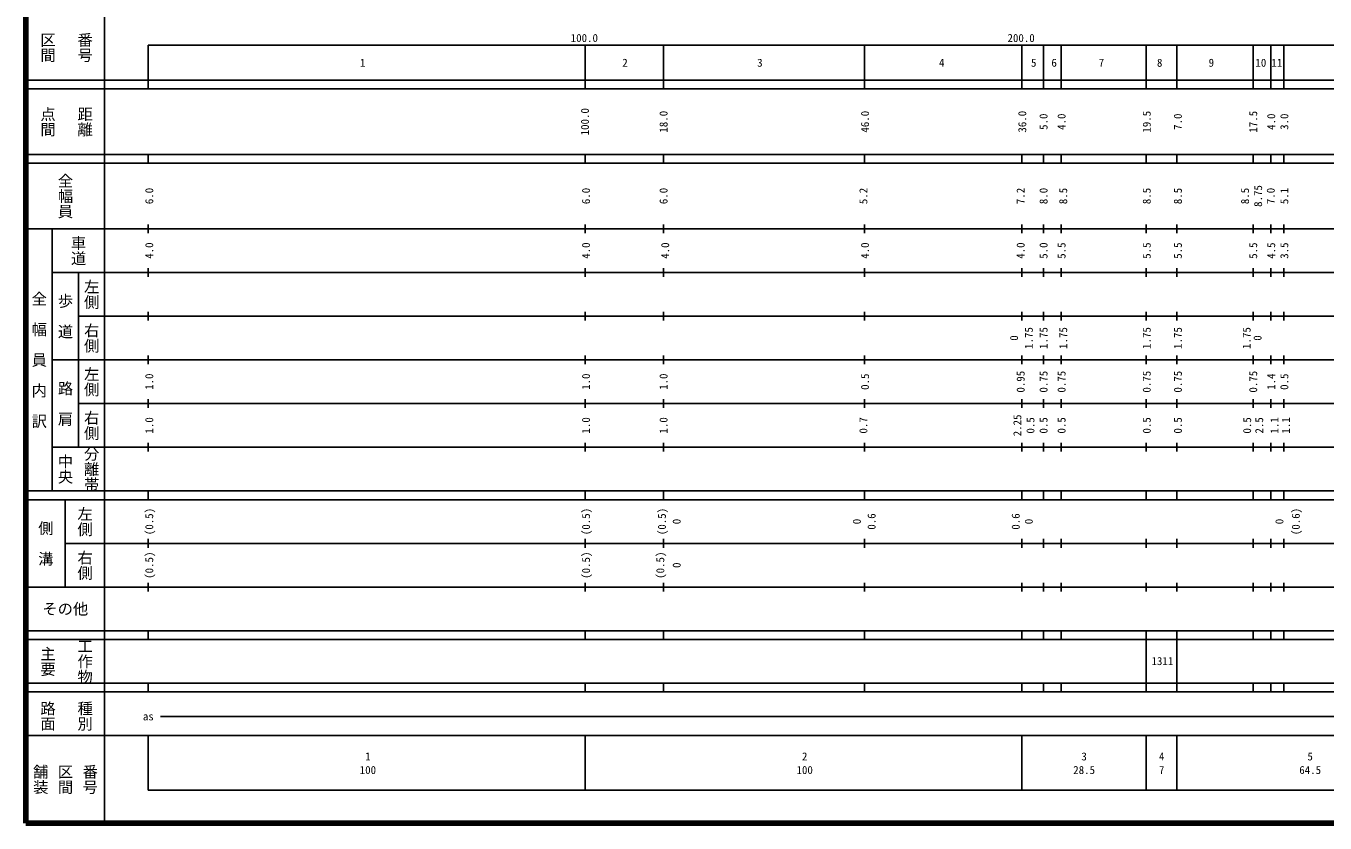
# Model space of a CAD drawing. Units: millimetres on the paper. Extents: x 40 to 680, y 20 to 380.
# Drawn here: x 40 to 337.4, y 20 to 202.4 of the extents above; entities that cross this region are included whole.
import ezdxf
from ezdxf.enums import TextEntityAlignment as Align

# ---------------------------------------------------------------- set-up
doc = ezdxf.new("R2010")
doc.units = ezdxf.units.MM
doc.layers.add('M-TTL', color=2, linetype='Continuous', lineweight=140)
doc.layers.add('M-TTL-BAND', color=7, linetype='Continuous', lineweight=25)
doc.styles.add('@ＭＳ ゴシック', font='')
doc.styles.add('ＭＳ ゴシック', font='')
doc.styles.get('@ＭＳ ゴシック').set_extended_font_data('@MS Gothic')
doc.styles.get('ＭＳ ゴシック').set_extended_font_data('MS Gothic')

msp = doc.modelspace()

# ---------------------------------------------------------------- linework, layer by layer
at = {"layer": 'M-TTL'}
for p, q in [((40, 380), (40, 20)), ((40, 20), (680, 20))]:
    msp.add_line(p, q, dxfattribs=at)
at = {"layer": 'M-TTL-BAND'}
for p, q in [((58, 370), (58, 20)), ((68, 198), (579, 198)), ((68, 198), (68, 188)), ((168, 198), (168, 188)), ((186, 198), (186, 188)), ((232, 198), (232, 188)), ((268, 198), (268, 188)), ((273, 198), (273, 188)), ((277, 198), (277, 188)), ((296.5, 198), (296.5, 188)), ((303.5, 198), (303.5, 188)), ((321, 198), (321, 188)), ((325, 198), (325, 188)), ((328, 198), (328, 188)), ((40, 190), (579, 190)), ((40, 188), (579, 188)), ((40, 173), (579, 173)), ((68, 171), (68, 173)), ((168, 171), (168, 173)), ((186, 173), (186, 171)), ((232, 173), (232, 171)), ((268, 173), (268, 171)), ((273, 173), (273, 171)), ((277, 173), (277, 171)), ((296.5, 173), (296.5, 171)), ((303.5, 173), (303.5, 171)), ((321, 173), (321, 171)), ((325, 173), (325, 171)), ((328, 173), (328, 171)), ((40, 171), (579, 171)), ((40, 156), (579, 156)), ((46, 96), (46, 156)), ((68, 155), (68, 157)), ((168, 155), (168, 157)), ((186, 157), (186, 155)), ((232, 157), (232, 155)), ((268, 157), (268, 155)), ((273, 157), (273, 155)), ((277, 157), (277, 155)), ((296.5, 157), (296.5, 155)), ((303.5, 157), (303.5, 155)), ((321, 157), (321, 155)), ((325, 157), (325, 155)), ((328, 157), (328, 155)), ((46, 146), (579, 146)), ((52, 146), (52, 106)), ((68, 145), (68, 147)), ((168, 145), (168, 147)), ((186, 147), (186, 145)), ((232, 147), (232, 145)), ((268, 147), (268, 145)), ((273, 147), (273, 145)), ((277, 147), (277, 145)), ((296.5, 147), (296.5, 145)), ((303.5, 147), (303.5, 145)), ((321, 147), (321, 145)), ((325, 147), (325, 145)), ((328, 147), (328, 145)), ((68, 135), (68, 137)), ((168, 135), (168, 137)), ((186, 137), (186, 135)), ((232, 137), (232, 135)), ((268, 137), (268, 135)), ((273, 137), (273, 135)), ((277, 137), (277, 135)), ((296.5, 137), (296.5, 135)), ((303.5, 137), (303.5, 135)), ((321, 137), (321, 135)), ((325, 137), (325, 135)), ((328, 137), (328, 135)), ((52, 136), (579, 136)), ((46, 126), (579, 126)), ((68, 125), (68, 127)), ((168, 125), (168, 127)), ((186, 127), (186, 125)), ((232, 127), (232, 125)), ((268, 127), (268, 125)), ((273, 127), (273, 125)), ((277, 127), (277, 125)), ((296.5, 127), (296.5, 125)), ((303.5, 127), (303.5, 125)), ((321, 127), (321, 125)), ((325, 127), (325, 125)), ((328, 127), (328, 125)), ((52, 116), (579, 116)), ((68, 115), (68, 117)), ((168, 115), (168, 117)), ((186, 117), (186, 115)), ((232, 117), (232, 115)), ((268, 117), (268, 115)), ((273, 117), (273, 115)), ((277, 117), (277, 115)), ((296.5, 117), (296.5, 115)), ((303.5, 117), (303.5, 115)), ((321, 117), (321, 115)), ((325, 117), (325, 115)), ((328, 117), (328, 115)), ((46, 106), (579, 106)), ((68, 105), (68, 107)), ((168, 105), (168, 107)), ((186, 107), (186, 105)), ((232, 107), (232, 105)), ((268, 107), (268, 105)), ((273, 107), (273, 105)), ((277, 107), (277, 105)), ((296.5, 107), (296.5, 105)), ((303.5, 107), (303.5, 105)), ((321, 107), (321, 105)), ((325, 107), (325, 105)), ((328, 107), (328, 105)), ((40, 96), (579, 96)), ((68, 94), (68, 96)), ((168, 94), (168, 96)), ((186, 96), (186, 94)), ((232, 96), (232, 94)), ((268, 96), (268, 94)), ((273, 96), (273, 94)), ((277, 96), (277, 94)), ((296.5, 96), (296.5, 94)), ((303.5, 96), (303.5, 94)), ((321, 96), (321, 94)), ((325, 96), (325, 94)), ((328, 96), (328, 94)), ((40, 94), (579, 94)), ((49, 94), (49, 74)), ((49, 84), (579, 84)), ((68, 83), (68, 85)), ((168, 83), (168, 85)), ((186, 85), (186, 83)), ((232, 85), (232, 83)), ((268, 85), (268, 83)), ((273, 85), (273, 83)), ((277, 85), (277, 83)), ((296.5, 85), (296.5, 83)), ((303.5, 85), (303.5, 83)), ((321, 85), (321, 83)), ((325, 85), (325, 83)), ((328, 85), (328, 83)), ((68, 73), (68, 75)), ((168, 73), (168, 75)), ((186, 75), (186, 73)), ((232, 75), (232, 73)), ((268, 75), (268, 73)), ((273, 75), (273, 73)), ((277, 75), (277, 73)), ((296.5, 75), (296.5, 73)), ((303.5, 75), (303.5, 73)), ((321, 75), (321, 73)), ((325, 75), (325, 73)), ((328, 75), (328, 73)), ((40, 74), (579, 74)), ((40, 64), (579, 64)), ((68, 62), (68, 64)), ((168, 62), (168, 64)), ((186, 64), (186, 62)), ((232, 64), (232, 62)), ((268, 64), (268, 62)), ((273, 64), (273, 62)), ((277, 64), (277, 62)), ((296.5, 64), (296.5, 52)), ((303.5, 64), (303.5, 52)), ((321, 64), (321, 62)), ((325, 64), (325, 62)), ((328, 64), (328, 62)), ((40, 62), (579, 62)), ((40, 52), (579, 52)), ((68, 50), (68, 52)), ((168, 50), (168, 52)), ((186, 52), (186, 50)), ((232, 52), (232, 50)), ((268, 52), (268, 50)), ((273, 52), (273, 50)), ((277, 52), (277, 50)), ((296.5, 52), (296.5, 50)), ((303.5, 52), (303.5, 50)), ((321, 52), (321, 50)), ((325, 52), (325, 50)), ((328, 52), (328, 50)), ((40, 50), (579, 50)), ((70.805, 44.406), (565.903, 44.406)), ((40, 40), (579, 40)), ((68, 40), (68, 27.5)), ((168, 40), (168, 27.5)), ((268, 40), (268, 27.5)), ((296.5, 40), (296.5, 27.5)), ((303.5, 40), (303.5, 27.5)), ((68, 27.5), (579, 27.5))]:
    msp.add_line(p, q, dxfattribs=at)

# ---------------------------------------------------------------- texts
for s, height, rotation, style, p in [('区間', 2.566, 270, '@ＭＳ ゴシック', (45, 197.5)), ('番号', 2.566, 270, '@ＭＳ ゴシック', (53.5, 197.5)), ('点間', 2.566, 270, '@ＭＳ ゴシック', (45, 180.5)), ('距離', 2.566, 270, '@ＭＳ ゴシック', (53.5, 180.5)), ('100.0', 1.833, 90, 'ＭＳ ゴシック', (167.971, 180.5)), ('18.0', 1.833, 90, 'ＭＳ ゴシック', (185.971, 180.5)), ('46.0', 1.833, 90, 'ＭＳ ゴシック', (232.097, 180.5)), ('36.0', 1.833, 90, 'ＭＳ ゴシック', (268.099, 180.5)), ('5.0', 1.833, 90, 'ＭＳ ゴシック', (272.974, 180.5)), ('4.0', 1.833, 90, 'ＭＳ ゴシック', (277.099, 180.5)), ('19.5', 1.833, 90, 'ＭＳ ゴシック', (296.6, 180.5)), ('7.0', 1.833, 90, 'ＭＳ ゴシック', (303.725, 180.5)), ('17.5', 1.833, 90, 'ＭＳ ゴシック', (320.976, 180.5)), ('4.0', 1.833, 90, 'ＭＳ ゴシック', (325.101, 180.5)), ('3.0', 1.833, 90, 'ＭＳ ゴシック', (328.101, 180.5)), ('全幅員', 2.566, 270, '@ＭＳ ゴシック', (49, 163.5)), ('6.0', 1.833, 90, 'ＭＳ ゴシック', (68.217, 163.5)), ('6.0', 1.833, 90, 'ＭＳ ゴシック', (168.217, 163.5)), ('6.0', 1.833, 90, 'ＭＳ ゴシック', (185.971, 163.5)), ('5.2', 1.833, 90, 'ＭＳ ゴシック', (231.722, 163.5)), ('7.2', 1.833, 90, 'ＭＳ ゴシック', (267.724, 163.5)), ('8.0', 1.833, 90, 'ＭＳ ゴシック', (272.974, 163.5)), ('8.5', 1.833, 90, 'ＭＳ ゴシック', (277.474, 163.5)), ('8.5', 1.833, 90, 'ＭＳ ゴシック', (296.6, 163.5)), ('8.5', 1.833, 90, 'ＭＳ ゴシック', (303.725, 163.5)), ('8.5', 1.833, 90, 'ＭＳ ゴシック', (319.101, 163.5)), ('8.75', 1.833, 90, 'ＭＳ ゴシック', (322.101, 163.5)), ('7.0', 1.833, 90, 'ＭＳ ゴシック', (324.994, 163.5)), ('5.1', 1.833, 90, 'ＭＳ ゴシック', (328.101, 163.5)), ('車道', 2.566, 270, '@ＭＳ ゴシック', (52, 151)), ('4.0', 1.833, 90, 'ＭＳ ゴシック', (68.217, 151)), ('4.0', 1.833, 90, 'ＭＳ ゴシック', (168.217, 151)), ('4.0', 1.833, 90, 'ＭＳ ゴシック', (186.346, 151)), ('4.0', 1.833, 90, 'ＭＳ ゴシック', (232.097, 151)), ('4.0', 1.833, 90, 'ＭＳ ゴシック', (267.724, 151)), ('5.0', 1.833, 90, 'ＭＳ ゴシック', (272.974, 151)), ('5.5', 1.833, 90, 'ＭＳ ゴシック', (277.099, 151)), ('5.5', 1.833, 90, 'ＭＳ ゴシック', (296.6, 151)), ('5.5', 1.833, 90, 'ＭＳ ゴシック', (303.725, 151)), ('5.5', 1.833, 90, 'ＭＳ ゴシック', (320.976, 151)), ('4.5', 1.833, 90, 'ＭＳ ゴシック', (325.101, 151)), ('3.5', 1.833, 90, 'ＭＳ ゴシック', (328.101, 151)), ('左側', 2.566, 270, '@ＭＳ ゴシック', (55, 141)), ('全\u3000幅\u3000員\u3000内\u3000訳', 2.566, 270, '@ＭＳ ゴシック', (43, 126)), ('歩\u3000道', 2.566, 270, '@ＭＳ ゴシック', (49, 136)), ('右側', 2.566, 270, '@ＭＳ ゴシック', (55, 131)), ('0', 1.833, 90, 'ＭＳ ゴシック', (266.224, 131)), ('1.75', 1.833, 90, 'ＭＳ ゴシック', (269.599, 131)), ('1.75', 1.833, 90, 'ＭＳ ゴシック', (272.974, 131)), ('1.75', 1.833, 90, 'ＭＳ ゴシック', (277.474, 131)), ('1.75', 1.833, 90, 'ＭＳ ゴシック', (296.6, 131)), ('1.75', 1.833, 90, 'ＭＳ ゴシック', (303.725, 131)), ('1.75', 1.833, 90, 'ＭＳ ゴシック', (319.476, 131)), ('0', 1.833, 90, 'ＭＳ ゴシック', (321.976, 131)), ('左側', 2.566, 270, '@ＭＳ ゴシック', (55, 121)), ('1.0', 1.833, 90, 'ＭＳ ゴシック', (68.217, 121)), ('1.0', 1.833, 90, 'ＭＳ ゴシック', (168.217, 121)), ('1.0', 1.833, 90, 'ＭＳ ゴシック', (185.971, 121)), ('0.5', 1.833, 90, 'ＭＳ ゴシック', (232.097, 121)), ('0.95', 1.833, 90, 'ＭＳ ゴシック', (267.724, 121)), ('0.75', 1.833, 90, 'ＭＳ ゴシック', (272.974, 121)), ('0.75', 1.833, 90, 'ＭＳ ゴシック', (277.099, 121)), ('0.75', 1.833, 90, 'ＭＳ ゴシック', (296.6, 121)), ('0.75', 1.833, 90, 'ＭＳ ゴシック', (303.725, 121)), ('0.75', 1.833, 90, 'ＭＳ ゴシック', (320.976, 121)), ('1.4', 1.833, 90, 'ＭＳ ゴシック', (325.101, 121)), ('0.5', 1.833, 90, 'ＭＳ ゴシック', (328.101, 121)), ('路\u3000肩', 2.566, 270, '@ＭＳ ゴシック', (49, 116)), ('右側', 2.566, 270, '@ＭＳ ゴシック', (55, 111)), ('2.25', 1.833, 90, 'ＭＳ ゴシック', (266.974, 111)), ('1.0', 1.833, 90, 'ＭＳ ゴシック', (68.217, 111)), ('1.0', 1.833, 90, 'ＭＳ ゴシック', (168.217, 111)), ('1.0', 1.833, 90, 'ＭＳ ゴシック', (185.971, 111)), ('0.7', 1.833, 90, 'ＭＳ ゴシック', (231.722, 111)), ('0.5', 1.833, 90, 'ＭＳ ゴシック', (269.974, 111)), ('0.5', 1.833, 90, 'ＭＳ ゴシック', (272.974, 111)), ('0.5', 1.833, 90, 'ＭＳ ゴシック', (277.099, 111)), ('0.5', 1.833, 90, 'ＭＳ ゴシック', (296.6, 111)), ('0.5', 1.833, 90, 'ＭＳ ゴシック', (303.725, 111)), ('0.5', 1.833, 90, 'ＭＳ ゴシック', (319.59, 111)), ('2.5', 1.833, 90, 'ＭＳ ゴシック', (322.351, 111)), ('1.1', 1.833, 90, 'ＭＳ ゴシック', (325.851, 111)), ('1.1', 1.833, 90, 'ＭＳ ゴシック', (328.476, 111)), ('中央', 2.566, 270, '@ＭＳ ゴシック', (49, 101)), ('分離帯', 2.566, 270, '@ＭＳ ゴシック', (55, 101)), ('左側', 2.566, 270, '@ＭＳ ゴシック', (53.5, 89)), ('(0.5)', 1.833, 90, 'ＭＳ ゴシック', (68.217, 89)), ('(0.5)', 1.833, 90, 'ＭＳ ゴシック', (168.217, 89)), ('(0.5)', 1.833, 90, 'ＭＳ ゴシック', (185.596, 89)), ('0', 1.833, 90, 'ＭＳ ゴシック', (188.971, 89)), ('0', 1.833, 90, 'ＭＳ ゴシック', (230.222, 89)), ('0.6', 1.833, 90, 'ＭＳ ゴシック', (233.598, 89)), ('0.6', 1.833, 90, 'ＭＳ ゴシック', (266.599, 89)), ('0', 1.833, 90, 'ＭＳ ゴシック', (269.599, 89)), ('0', 1.833, 90, 'ＭＳ ゴシック', (326.976, 89)), ('(0.6)', 1.833, 90, 'ＭＳ ゴシック', (330.726, 89)), ('側\u3000溝', 2.566, 270, '@ＭＳ ゴシック', (44.5, 84)), ('右側', 2.566, 270, '@ＭＳ ゴシック', (53.5, 79)), ('(0.5)', 1.833, 90, 'ＭＳ ゴシック', (68.217, 79)), ('(0.5)', 1.833, 90, 'ＭＳ ゴシック', (168.217, 79)), ('(0.5)', 1.833, 90, 'ＭＳ ゴシック', (185.221, 79)), ('0', 1.833, 90, 'ＭＳ ゴシック', (188.971, 79)), ('主要', 2.566, 270, '@ＭＳ ゴシック', (45, 57)), ('工作物', 2.566, 270, '@ＭＳ ゴシック', (53.5, 57)), ('路面', 2.566, 270, '@ＭＳ ゴシック', (45, 44.5)), ('種別', 2.566, 270, '@ＭＳ ゴシック', (53.5, 44.5)), ('舗装', 2.566, 270, '@ＭＳ ゴシック', (43.333, 30)), ('区間', 2.566, 270, '@ＭＳ ゴシック', (49, 30)), ('番号', 2.566, 270, '@ＭＳ ゴシック', (54.667, 30))]:
    msp.add_text(s, height=height, rotation=rotation, dxfattribs=dict(at, style=style)).set_placement(p, align=Align.MIDDLE_CENTER)
at = {"layer": 'M-TTL-BAND', "style": 'ＭＳ ゴシック'}
for s, p in [('100.0', (167.844, 198.195)), ('200.0', (267.844, 198.195))]:
    msp.add_text(s, height=1.833, dxfattribs=at).set_placement(p, align=Align.BOTTOM_CENTER)
for s, height, p in [('1', 1.833, (117.118, 194)), ('2', 1.833, (177.156, 194)), ('3', 1.833, (208.041, 194)), ('4', 1.833, (249.667, 194)), ('5', 1.833, (270.735, 194)), ('6', 1.833, (275.402, 194)), ('7', 1.833, (286.236, 194)), ('8', 1.833, (299.569, 194)), ('9', 1.833, (311.403, 194)), ('10', 1.833, (322.737, 194)), ('11', 1.833, (326.404, 194)), ('その他', 2.566, (49, 69)), ('1311', 1.833, (300.196, 57.066)), ('as', 1.833, (68.006, 44.406)), ('1', 1.833, (118.288, 35.238)), ('2', 1.833, (218.288, 35.238)), ('3', 1.833, (282.272, 35.238)), ('4', 1.833, (300.026, 35.238)), ('5', 1.833, (334.024, 35.238)), ('100', 1.833, (118.288, 32.131)), ('100', 1.833, (218.288, 32.131)), ('28.5', 1.833, (282.272, 32.131)), ('7', 1.833, (300.026, 32.131)), ('64.5', 1.833, (334.024, 32.131))]:
    msp.add_text(s, height=height, dxfattribs=at).set_placement(p, align=Align.MIDDLE_CENTER)

doc.saveas('drawing.dxf')
